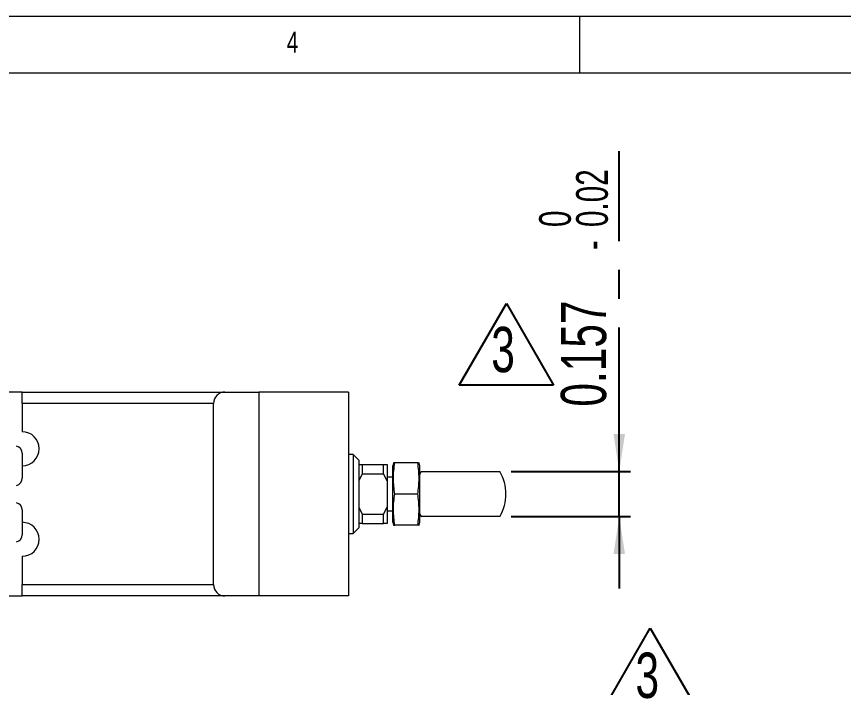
# Model space of a CAD drawing. Header units: inches. Extents: x 0.2 to 16.3, y 0.2 to 11.5.
# Drawn here: x 6.312 to 9.185, y 9.164 to 11.496 of the extents above; entities that cross this region are included whole.
import ezdxf

# ---------------------------------------------------------------- set-up
doc = ezdxf.new("R2010")
doc.units = ezdxf.units.IN
doc.header["$MEASUREMENT"] = 0
doc.linetypes.add('CENTERX2', pattern=[0.8, 0.5, -0.1, 0.1, -0.1])
doc.layers.add('CENTER_LINE', color=7, linetype='CENTERX2')
doc.styles.add('SLDTEXTSTYLE0', font='TXT', dxfattribs={"width": 0.7})
doc.styles.add('SLDTEXTSTYLE2', font='TXT', dxfattribs={"width": 0.75})
doc.dimstyles.new('SLDDIMSTYLE10', dxfattribs={"dimtxt": 0.15748, "dimasz": 0.13, "dimexe": 0, "dimexo": 0.0625, "dimgap": 0.03937, "dimtad": 1, "dimdec": 3, "dimrnd": 1e-09, "dimdsep": 46, "dimtxsty": 'SLDTEXTSTYLE0', "dimsah": 1, "dimcen": 0.09, "dimadec": 0, "dimazin": 2, "dimtol": 1, "dimtm": 0.02, "dimtfac": 1, "dimtdec": 3, "dimtmove": 0, "dimatfit": 0, "dimfxl": 1, "dimfrac": 2, "dimtolj": 1, "dimarcsym": 0})

# ---------------------------------------------------------------- blocks, each defined once
blk = doc.blocks.new('_D_25')
at = {"layer": 'CENTER_LINE'}
for p, q in [((8.4063, 9.915), (8.4063, 11.0285)), ((8.0308, 9.915), (8.4456, 9.915)), ((8.4063, 9.7575), (8.4063, 9.915)), ((8.0308, 9.7575), (8.4456, 9.7575)), ((8.4063, 9.7575), (8.4063, 9.5075))]:
    blk.add_line(p, q, dxfattribs=at)
for points in [[(8.4063, 9.915), (8.4263, 10.045), (8.3863, 10.045)], [(8.4063, 9.7575), (8.3863, 9.6275), (8.4263, 9.6275)]]:
    blk.add_solid(points, dxfattribs=at)
at = {"layer": 'CENTER_LINE', "attachment_point": 1, "rotation": 90, "style": 'SLDTEXTSTYLE0'}
for s, insert, char_height in [('0.02', (8.2564, 10.7642), 0.11024), ('0', (8.1279, 10.7642), 0.1102), ('-', (8.2564, 10.684), 0.1102), ('0.157', (8.2033, 10.14), 0.15748)]:
    blk.add_mtext(s, dxfattribs=dict(at, insert=insert, char_height=char_height))
blk = doc.blocks.new('SW_NOTE_0_7')
at = {"layer": 'CENTER_LINE', "color": 0}
for p, q in [((-0.1117, -0.0001), (0.0523, 0.284)), ((0.0523, 0.284), (0.2164, -0.0001)), ((0.2164, -0.0001), (-0.1117, -0.0001))]:
    blk.add_line(p, q, dxfattribs=at)
at = {"layer": 'CENTER_LINE', "color": 0, "insert": (0, 0.203), "char_height": 0.1575, "attachment_point": 1, "style": 'SLDTEXTSTYLE0'}
blk.add_mtext('3', dxfattribs=at)
blk = doc.blocks.new('SW_NOTE_0_8')
at = {"layer": 'CENTER_LINE', "color": 0}
for p, q in [((-0.1152, -0.0007), (0.0514, 0.288)), ((0.0514, 0.288), (0.2181, -0.0007)), ((0.2181, -0.0007), (-0.1152, -0.0007))]:
    blk.add_line(p, q, dxfattribs=at)
at = {"layer": 'CENTER_LINE', "color": 0, "insert": (0, 0.203), "char_height": 0.1575, "attachment_point": 1, "style": 'SLDTEXTSTYLE0'}
blk.add_mtext('3', dxfattribs=at)

msp = doc.modelspace()

# ---------------------------------------------------------------- linework, layer by layer
at = {"color": 7, "linetype": 'Continuous', "lineweight": 18}
for p, q in [((16.3386, 11.4961), (0.1969, 11.4961)), ((8.2677, 11.4961), (8.2677, 11.2992)), ((16.1516, 11.2992), (0.3937, 11.2992)), ((6.3315, 10.1906), (4.6307, 10.1906)), ((6.3315, 10.1512), (6.3315, 10.1906)), ((6.3315, 10.1906), (7.0362, 10.1906)), ((7.0362, 10.1906), (7.1543, 10.1906)), ((7.4653, 10.1906), (7.1543, 10.1906)), ((7.1543, 10.1906), (7.1543, 9.4819)), ((7.4653, 10.1906), (7.4653, 9.4819)), ((6.9968, 10.1512), (6.3315, 10.1512)), ((6.3315, 10.1512), (6.3315, 10.0528)), ((6.9968, 9.5213), (6.9968, 10.1512)), ((6.3315, 9.978), (6.3315, 9.8913)), ((7.4811, 9.9732), (7.4653, 9.9732)), ((7.5008, 9.9536), (7.4811, 9.9732)), ((7.4811, 9.9732), (7.4811, 9.6992)), ((7.5008, 9.9536), (7.5008, 9.7189)), ((7.6215, 9.9445), (7.6189, 9.9347)), ((7.7062, 9.9445), (7.626, 9.9445)), ((7.7134, 9.9347), (7.7107, 9.9445)), ((7.5008, 9.9384), (7.5126, 9.9384)), ((7.5126, 9.9384), (7.5126, 9.906)), ((7.5126, 9.9384), (7.5874, 9.9384)), ((7.5874, 9.906), (7.5874, 9.9384)), ((7.5874, 9.9384), (7.5992, 9.9384)), ((7.5992, 9.9384), (7.5992, 9.8819)), ((7.6189, 9.7378), (7.6189, 9.9347)), ((7.7134, 9.7378), (7.7134, 9.9347)), ((7.7187, 9.915), (7.9915, 9.915)), ((7.5126, 9.906), (7.5008, 9.8819)), ((7.5126, 9.906), (7.5874, 9.906)), ((7.5992, 9.8819), (7.5874, 9.906)), ((7.6189, 9.8953), (7.5992, 9.8953)), ((7.5992, 9.8819), (7.5992, 9.79)), ((7.7062, 9.8362), (7.626, 9.8362)), ((6.3315, 9.7811), (6.3315, 9.6945)), ((7.5008, 9.79), (7.5126, 9.766)), ((7.5874, 9.766), (7.5992, 9.79)), ((7.5992, 9.79), (7.5992, 9.7336)), ((7.5992, 9.7772), (7.6189, 9.7772)), ((7.5126, 9.766), (7.5874, 9.766)), ((7.5126, 9.766), (7.5126, 9.7336)), ((7.5874, 9.7336), (7.5874, 9.766)), ((7.9915, 9.7575), (7.7187, 9.7575)), ((7.4811, 9.6992), (7.5008, 9.7189)), ((7.5126, 9.7336), (7.5008, 9.7336)), ((7.5126, 9.7336), (7.5874, 9.7336)), ((7.5992, 9.7336), (7.5874, 9.7336)), ((7.6189, 9.7378), (7.6215, 9.728)), ((7.7062, 9.728), (7.626, 9.728)), ((7.7107, 9.728), (7.7134, 9.7378)), ((7.4653, 9.6992), (7.4811, 9.6992)), ((6.3315, 9.6197), (6.3315, 9.5213)), ((6.3315, 9.5213), (6.9968, 9.5213)), ((6.3315, 9.4819), (6.3315, 9.5213)), ((4.6307, 9.4819), (6.3315, 9.4819)), ((7.0362, 9.4819), (6.3315, 9.4819)), ((7.1543, 9.4819), (7.0362, 9.4819)), ((7.4653, 9.4819), (7.1543, 9.4819))]:
    msp.add_line(p, q, dxfattribs=at)
for centre, radius, start, end in [((7.0362, 10.1512), 0.0394, 90, 180), ((6.3315, 9.9937), 0.0591, 270, 90), ((6.3059, 9.978), 0.0256, 0, 76.6576), ((7.8551, 9.8362), 0.1575, 150, 154.1581), ((7.8551, 9.8362), 0.1575, 330, 30), ((6.3059, 9.8913), 0.0256, 283.3424, 0), ((6.3059, 9.7811), 0.0256, 0, 76.6576), ((7.8551, 9.8362), 0.1575, 205.8419, 210), ((6.3315, 9.6787), 0.0591, 270, 90), ((6.3059, 9.6945), 0.0256, 283.3424, 0), ((7.0362, 9.5213), 0.0394, 180, 270)]:
    msp.add_arc(centre, radius, start, end, dxfattribs=at)
for points, knots in [([(7.626, 9.9445), (7.6235, 9.9445), (7.6207, 9.9445), (7.6218, 9.9445), (7.622, 9.9445)], [0, 0, 0, 0, 0.866865, 1, 1, 1, 1]), ([(7.626, 9.8362), (7.6238, 9.8541), (7.6193, 9.8902), (7.6237, 9.9263), (7.626, 9.9445)], [0, 0, 0, 0, 0.495216, 1, 1, 1, 1]), ([(7.7062, 9.8362), (7.7085, 9.8541), (7.713, 9.8902), (7.7085, 9.9263), (7.7062, 9.9445)], [0, 0, 0, 0, 0.495216, 1, 1, 1, 1]), ([(7.7062, 9.9445), (7.7087, 9.9445), (7.7115, 9.9445), (7.7104, 9.9445), (7.7103, 9.9445)], [0, 0, 0, 0, 0.866865, 1, 1, 1, 1]), ([(7.626, 9.728), (7.6238, 9.7458), (7.6193, 9.7819), (7.6237, 9.818), (7.626, 9.8362)], [0, 0, 0, 0, 0.495216, 1, 1, 1, 1]), ([(7.7062, 9.728), (7.7085, 9.7458), (7.713, 9.7819), (7.7085, 9.818), (7.7062, 9.8362)], [0, 0, 0, 0, 0.495216, 1, 1, 1, 1]), ([(7.6219, 9.728), (7.6218, 9.728), (7.6207, 9.728), (7.6235, 9.728), (7.626, 9.728)], [0, 0, 0, 0, 0.119905, 1, 1, 1, 1]), ([(7.7103, 9.728), (7.7104, 9.728), (7.7116, 9.728), (7.7087, 9.728), (7.7062, 9.728)], [0, 0, 0, 0, 0.119905, 1, 1, 1, 1])]:
    msp.add_open_spline(points, degree=3, knots=knots, dxfattribs=at)

# ---------------------------------------------------------------- block references
at = {"layer": 'CENTER_LINE'}
for name, p in [('SW_NOTE_0_7', (7.9616, 10.2143)), ('SW_NOTE_0_8', (8.4627, 9.0818))]:
    msp.add_blockref(name, p, dxfattribs=at)

# ---------------------------------------------------------------- texts
at = {"color": 7, "linetype": 'Continuous', "lineweight": 0, "insert": (7.2507, 11.4436), "char_height": 0.0729, "attachment_point": 1, "style": 'SLDTEXTSTYLE2'}
msp.add_mtext('4', dxfattribs=at)

# ---------------------------------------------------------------- dimensions: what is measured, and where the dimension line sits
at = {"layer": 'CENTER_LINE'}
dim = msp.add_linear_dim(base=(8.40628, 9.91497), p1=(7.99148, 9.75749), p2=(7.99148, 9.91497), angle=90, dimstyle='SLDDIMSTYLE10', dxfattribs=at)
dim.commit()
dim.dimension.update_dxf_attribs({"geometry": '_D_25', "text_midpoint": (8.40628, 10.58426), "dimtype": 160})

doc.saveas('drawing.dxf')
